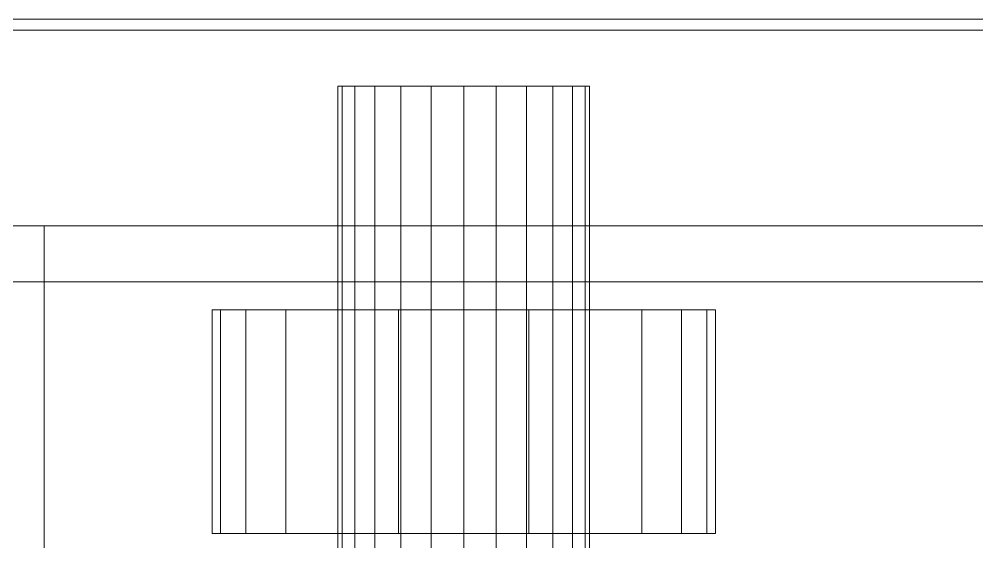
# Model space of a CAD drawing. Header units: millimetres. Extents: x -191664 to 191490, y -197311 to 10263.
# Drawn here: x 57367.6 to 57538.9, y -16461.5 to -16368 of the extents above; entities that cross this region are included whole.
import ezdxf

# ---------------------------------------------------------------- set-up
doc = ezdxf.new("R2010")
doc.units = ezdxf.units.MM
doc.layers.add('superior_secador', color=7, linetype='Continuous', lineweight=0)

msp = doc.modelspace()

# ---------------------------------------------------------------- linework, layer by layer
at = {"layer": 'superior_secador', "color": 43, "true_color": 0xc7ad4e}
for p, q in [((57167.12, -16368), (57557.12, -16368)), ((57557.12, -16370), (57167.12, -16370))]:
    msp.add_line(p, q, dxfattribs=at)
at = {"layer": 'superior_secador', "color": 9, "true_color": 0xbcc6c9}
for p, q in [((57425.38, -16380), (57424.62, -16380)), ((57424.62, -16380), (57424.62, -16640)), ((57427.63, -16380), (57425.38, -16380)), ((57425.38, -16380), (57425.38, -16640)), ((57431.21, -16380), (57427.63, -16380)), ((57427.63, -16380), (57427.63, -16640)), ((57435.87, -16380), (57431.21, -16380)), ((57431.21, -16380), (57431.21, -16640)), ((57441.29, -16380), (57435.87, -16380)), ((57435.87, -16380), (57435.87, -16640)), ((57447.12, -16380), (57441.29, -16380)), ((57441.29, -16380), (57441.29, -16640)), ((57452.94, -16380), (57447.12, -16380)), ((57447.12, -16380), (57447.12, -16640)), ((57458.37, -16380), (57452.94, -16380)), ((57452.94, -16380), (57452.94, -16640)), ((57463.03, -16380), (57458.37, -16380)), ((57458.37, -16380), (57458.37, -16640)), ((57466.6, -16380), (57463.03, -16380)), ((57463.03, -16380), (57463.03, -16640)), ((57468.85, -16380), (57466.6, -16380)), ((57466.6, -16380), (57466.6, -16640)), ((57468.85, -16380), (57469.62, -16380)), ((57468.85, -16380), (57468.85, -16640)), ((57469.62, -16640), (57469.62, -16380))]:
    msp.add_line(p, q, dxfattribs=at)
at = {"layer": 'superior_secador', "color": 253, "true_color": 0xa6b3ba}
for p, q in [((57162.12, -16405), (57372.12, -16405)), ((57342.12, -16405), (57552.12, -16405)), ((57372.12, -16405), (57372.12, -16700))]:
    msp.add_line(p, q, dxfattribs=at)
at = {"layer": 'superior_secador', "color": 117, "true_color": 0x356c64}
msp.add_line((57352.12, -16415), (57542.12, -16415), dxfattribs=at)
at = {"layer": 'superior_secador', "color": 252, "true_color": 0x8ba19a}
for p, q in [((57402.12, -16460), (57402.12, -16420)), ((57402.12, -16420), (57403.65, -16420)), ((57402.12, -16420), (57424.62, -16420)), ((57403.65, -16460), (57403.65, -16420)), ((57403.65, -16420), (57408.14, -16420)), ((57403.65, -16420), (57425.38, -16420)), ((57408.14, -16460), (57408.14, -16420)), ((57408.14, -16420), (57415.3, -16420)), ((57408.14, -16420), (57427.63, -16420)), ((57415.3, -16460), (57415.3, -16420)), ((57415.3, -16420), (57424.62, -16420)), ((57415.3, -16420), (57431.21, -16420)), ((57424.62, -16460), (57424.62, -16420)), ((57424.62, -16420), (57435.47, -16420)), ((57424.62, -16420), (57435.87, -16420)), ((57425.38, -16420), (57424.62, -16420)), ((57427.63, -16420), (57425.38, -16420)), ((57425.38, -16420), (57425.38, -16460)), ((57431.21, -16420), (57427.63, -16420)), ((57427.63, -16420), (57427.63, -16460)), ((57435.87, -16420), (57431.21, -16420)), ((57431.21, -16420), (57431.21, -16460)), ((57435.47, -16460), (57435.47, -16420)), ((57435.47, -16420), (57447.12, -16420)), ((57435.47, -16420), (57441.29, -16420)), ((57441.29, -16420), (57435.87, -16420)), ((57435.87, -16420), (57435.87, -16460)), ((57447.12, -16420), (57441.29, -16420)), ((57441.29, -16420), (57441.29, -16460)), ((57447.12, -16460), (57447.12, -16420)), ((57447.12, -16420), (57458.76, -16420)), ((57452.94, -16420), (57447.12, -16420)), ((57458.37, -16420), (57452.94, -16420)), ((57452.94, -16420), (57452.94, -16460)), ((57458.76, -16420), (57452.94, -16420)), ((57463.03, -16420), (57458.37, -16420)), ((57458.37, -16420), (57458.37, -16460)), ((57469.62, -16420), (57458.37, -16420)), ((57458.76, -16460), (57458.76, -16420)), ((57458.76, -16420), (57469.62, -16420)), ((57466.6, -16420), (57463.03, -16420)), ((57463.03, -16420), (57463.03, -16460)), ((57478.94, -16420), (57463.03, -16420)), ((57468.85, -16420), (57466.6, -16420)), ((57466.6, -16420), (57466.6, -16460)), ((57486.09, -16420), (57466.6, -16420)), ((57469.62, -16420), (57468.85, -16420)), ((57468.85, -16420), (57468.85, -16460)), ((57490.58, -16420), (57468.85, -16420)), ((57469.62, -16460), (57469.62, -16420)), ((57469.62, -16420), (57492.12, -16420)), ((57469.62, -16420), (57478.94, -16420)), ((57478.94, -16460), (57478.94, -16420)), ((57478.94, -16420), (57486.09, -16420)), ((57486.09, -16460), (57486.09, -16420)), ((57486.09, -16420), (57490.58, -16420)), ((57490.58, -16460), (57490.58, -16420)), ((57490.58, -16420), (57492.12, -16420)), ((57492.12, -16420), (57492.12, -16460)), ((57403.65, -16460), (57402.12, -16460)), ((57424.62, -16460), (57402.12, -16460)), ((57408.14, -16460), (57403.65, -16460)), ((57425.38, -16460), (57403.65, -16460)), ((57415.3, -16460), (57408.14, -16460)), ((57427.63, -16460), (57408.14, -16460)), ((57424.62, -16460), (57415.3, -16460)), ((57431.21, -16460), (57415.3, -16460)), ((57435.47, -16460), (57424.62, -16460)), ((57435.87, -16460), (57424.62, -16460)), ((57424.62, -16460), (57425.38, -16460)), ((57425.38, -16460), (57427.63, -16460)), ((57427.63, -16460), (57431.21, -16460)), ((57431.21, -16460), (57435.87, -16460)), ((57447.12, -16460), (57435.47, -16460)), ((57441.29, -16460), (57435.47, -16460)), ((57435.87, -16460), (57441.29, -16460)), ((57441.29, -16460), (57447.12, -16460)), ((57458.76, -16460), (57447.12, -16460)), ((57447.12, -16460), (57452.94, -16460)), ((57452.94, -16460), (57458.37, -16460)), ((57452.94, -16460), (57458.76, -16460)), ((57458.37, -16460), (57463.03, -16460)), ((57458.37, -16460), (57469.62, -16460)), ((57469.62, -16460), (57458.76, -16460)), ((57463.03, -16460), (57466.6, -16460)), ((57463.03, -16460), (57478.94, -16460)), ((57466.6, -16460), (57468.85, -16460)), ((57466.6, -16460), (57486.09, -16460)), ((57468.85, -16460), (57469.62, -16460)), ((57468.85, -16460), (57490.58, -16460)), ((57492.12, -16460), (57469.62, -16460)), ((57478.94, -16460), (57469.62, -16460)), ((57486.09, -16460), (57478.94, -16460)), ((57490.58, -16460), (57486.09, -16460)), ((57492.12, -16460), (57490.58, -16460))]:
    msp.add_line(p, q, dxfattribs=at)

doc.saveas('drawing.dxf')
